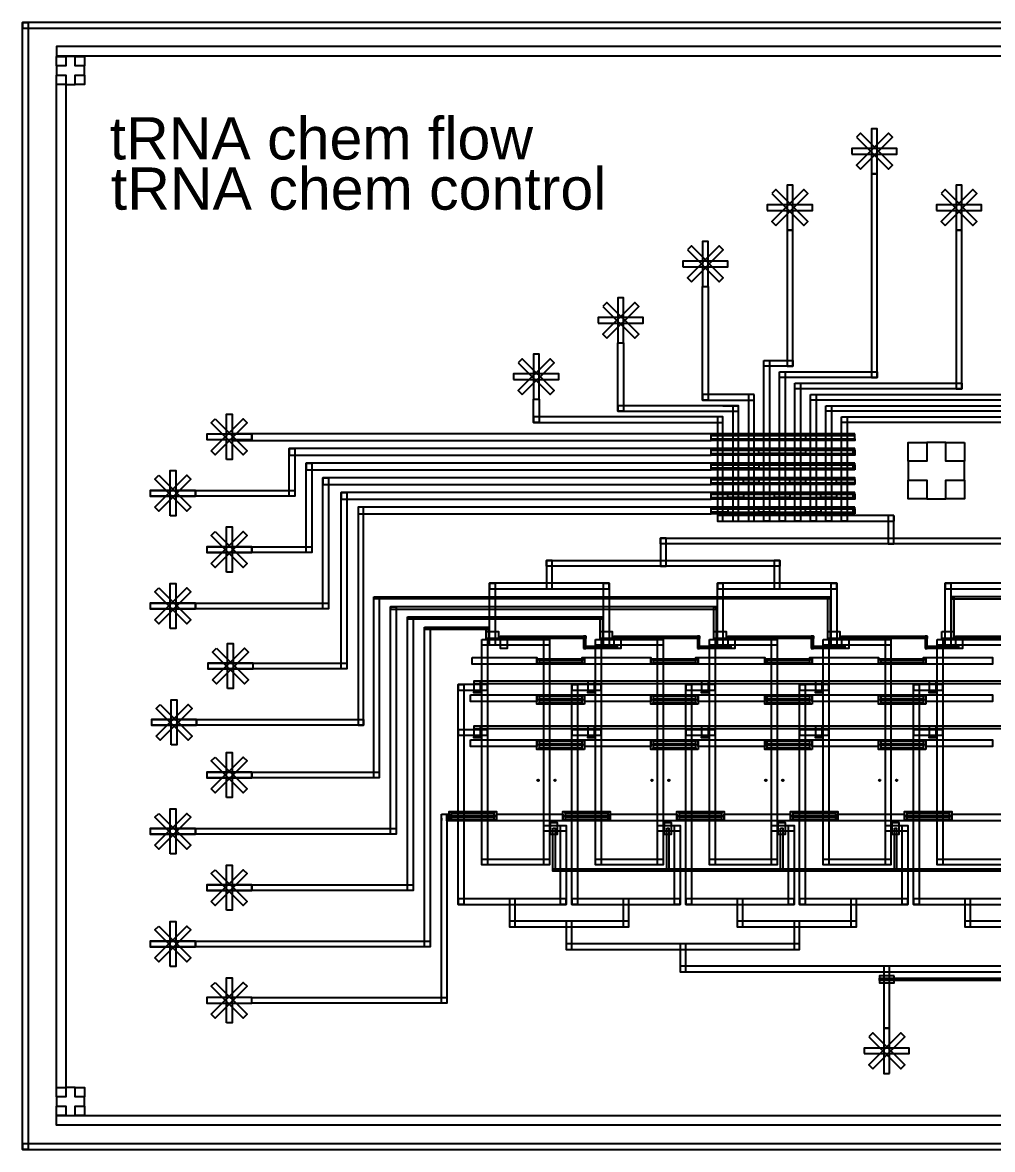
# Model space of a CAD drawing. Header units: millimetres. Extents: x -31993 to 32007, y -21958 to 22042.
# Drawn here: x -31993 to -14786, y 2042 to 22042 of the extents above; entities that cross this region are included whole.
import ezdxf

# ---------------------------------------------------------------- set-up
doc = ezdxf.new("R2010")
doc.units = ezdxf.units.MM
doc.layers.add('Control', color=1, linetype='Continuous')
doc.layers.add('flow', color=150, linetype='Continuous')
doc.styles.get("Standard").update_dxf_attribs({"font": 'arial.ttf'})

msp = doc.modelspace()

# ---------------------------------------------------------------- linework, layer by layer
at = {"layer": 'Control'}
for p, q in [((-31993, 22042), (-31893, 22042)), ((-27926, 14739), (-27926, 14639)), ((-29726, 13739), (-28926, 13739)), ((-28926, 13639), (-29726, 13639)), ((-28926, 13739), (-28926, 13639)), ((-28926, 13739), (-28926, 13639)), ((-28726, 12739), (-27926, 12739)), ((-27926, 12639), (-28726, 12639)), ((-27926, 12739), (-27926, 12639)), ((-27926, 12739), (-27926, 12639)), ((-29726, 11739), (-28926, 11739)), ((-28926, 11639), (-29726, 11639)), ((-28926, 11739), (-28926, 11639)), ((-28926, 11739), (-28926, 11639)), ((-28704, 10671), (-27904, 10671)), ((-27904, 10571), (-28704, 10571)), ((-29704, 9671), (-28904, 9671)), ((-28904, 9671), (-28904, 9571)), ((-28904, 9671), (-28904, 9571)), ((-28904, 9571), (-29704, 9571)), ((-28726, 8739), (-27926, 8739)), ((-27926, 8639), (-28726, 8639)), ((-27926, 8739), (-27926, 8639)), ((-27926, 8739), (-27926, 8639)), ((-27926, 8739), (-27926, 8639)), ((-24563, 7922), (-24563, 7882)), ((-24463, 7952), (-24463, 7912)), ((-29726, 7739), (-28926, 7739)), ((-28926, 7639), (-29726, 7639)), ((-28926, 7739), (-28926, 7639)), ((-28926, 7739), (-28926, 7639)), ((-28926, 7739), (-28926, 7639)), ((-22506, 7631), (-22626, 7631)), ((-18525, 7742), (-18505, 7742)), ((-28726, 6739), (-27926, 6739)), ((-27926, 6639), (-28726, 6639)), ((-27926, 6639), (-27926, 6739)), ((-27926, 6739), (-27926, 6639)), ((-29726, 5739), (-28926, 5739)), ((-28926, 5639), (-29726, 5639)), ((-28926, 5739), (-28926, 5639)), ((-28926, 5739), (-28926, 5639)), ((-28926, 5739), (-28926, 5639)), ((-27926, 4639), (-27926, 4739)), ((-31993, 2042), (-31993, 2142))]:
    msp.add_line(p, q, dxfattribs=at)
for points in [[(-31893, 2042), (-31993, 2042), (-31993, 22042), (-31893, 22042)], [(-31993, 21942), (-1993, 21942), (-1993, 22042), (-31993, 22042)], [(-31226, 21442), (-31226, 21275), (-31393, 21275), (-31393, 21108), (-31226, 21108), (-31226, 20942), (-31059, 20942), (-31059, 21108), (-30893, 21108), (-30893, 21275), (-31059, 21275), (-31059, 21442)], [(-28644, 14442), (-28079, 15007), (-28008, 14937), (-28573, 14371)], [(-28573, 15007), (-28008, 14442), (-28079, 14371), (-28644, 14937)], [(-28376, 14289), (-28376, 15089), (-28276, 15089), (-28276, 14289)], [(-27926, 14739), (-28726, 14739), (-28726, 14639), (-27926, 14639)], [(-19778, 14742), (-28276, 14742), (-28276, 14622), (-19778, 14622)], [(-17226, 14742), (-19778, 14742), (-19778, 14712), (-17226, 14712)], [(-19778, 14652), (-17226, 14652), (-17226, 14622), (-19778, 14622)], [(-17226, 14712), (-18103, 14712), (-18103, 14652), (-17226, 14652)], [(-27263, 14482), (-27163, 14482), (-27163, 13639), (-27263, 13639)], [(-19778, 14482), (-27263, 14482), (-27263, 14362), (-19778, 14362)], [(-17226, 14482), (-19778, 14482), (-19778, 14452), (-17226, 14452)], [(-18928, 14452), (-18103, 14452), (-18103, 14392), (-18928, 14392)], [(-17256, 14452), (-17226, 14452), (-17226, 14392), (-17256, 14392)], [(-15615, 13589), (-15615, 13922), (-15282, 13922), (-15282, 14255), (-15615, 14255), (-15615, 14589), (-15949, 14589), (-15949, 14255), (-16282, 14255), (-16282, 13922), (-15949, 13922), (-15949, 13589)], [(-26963, 14222), (-26863, 14222), (-26863, 12639), (-26963, 12639)], [(-19778, 14222), (-26963, 14222), (-26963, 14102), (-19778, 14102)], [(-19778, 14392), (-17226, 14392), (-17226, 14362), (-19778, 14362)], [(-17226, 14222), (-19778, 14222), (-19778, 14192), (-17226, 14192)], [(-29644, 13442), (-29079, 14007), (-29008, 13937), (-29573, 13371)], [(-29573, 14007), (-29008, 13442), (-29079, 13371), (-29644, 13937)], [(-29376, 13289), (-29376, 14089), (-29276, 14089), (-29276, 13289)], [(-19778, 14192), (-18928, 14192), (-18928, 14132), (-19778, 14132)], [(-17226, 14102), (-19778, 14102), (-19778, 14132), (-17226, 14132)], [(-17256, 14192), (-17226, 14192), (-17226, 14132), (-17256, 14132)], [(-26663, 13962), (-26563, 13962), (-26563, 11639), (-26663, 11639)], [(-19778, 13962), (-26663, 13962), (-26663, 13842), (-19778, 13842)], [(-19778, 13932), (-17226, 13932), (-17226, 13962), (-19778, 13962)], [(-17226, 13842), (-19778, 13842), (-19778, 13872), (-17226, 13872)], [(-19203, 13932), (-18928, 13932), (-18928, 13872), (-19203, 13872)], [(-18378, 13932), (-18103, 13932), (-18103, 13872), (-18378, 13872)], [(-17553, 13932), (-17226, 13932), (-17226, 13872), (-17553, 13872)], [(-28926, 13739), (-29726, 13739), (-29726, 13639), (-28926, 13639)], [(-28926, 13739), (-27163, 13739), (-27163, 13639), (-28926, 13639)], [(-26341, 13702), (-26241, 13702), (-26241, 10571), (-26341, 10571)], [(-19778, 13702), (-26341, 13702), (-26341, 13582), (-19778, 13582)], [(-17226, 13702), (-19778, 13702), (-19778, 13672), (-17226, 13672)], [(-19778, 13612), (-17226, 13612), (-17226, 13582), (-19778, 13582)], [(-19478, 13672), (-19203, 13672), (-19203, 13612), (-19478, 13612)], [(-18653, 13672), (-18378, 13672), (-18378, 13612), (-18653, 13612)], [(-17828, 13672), (-17553, 13672), (-17553, 13612), (-17828, 13612)], [(-17256, 13672), (-17226, 13672), (-17226, 13612), (-17256, 13612)], [(-25941, 13442), (-26041, 13442), (-26041, 9571), (-25941, 9571)], [(-19778, 13442), (-26041, 13442), (-26041, 13322), (-19778, 13322)], [(-17226, 13442), (-19778, 13442), (-19778, 13412), (-17226, 13412)], [(-19778, 13412), (-19478, 13412), (-19478, 13352), (-19778, 13352)], [(-18928, 13412), (-18653, 13412), (-18653, 13352), (-18928, 13352)], [(-18103, 13412), (-17828, 13412), (-17828, 13352), (-18103, 13352)], [(-17256, 13412), (-17226, 13412), (-17226, 13352), (-17256, 13352)], [(-17226, 13322), (-19778, 13322), (-19778, 13352), (-17226, 13352)], [(-28644, 12442), (-28079, 13007), (-28008, 12937), (-28573, 12371)], [(-28573, 13007), (-28008, 12442), (-28079, 12371), (-28644, 12937)], [(-28376, 12289), (-28376, 13089), (-28276, 13089), (-28276, 12289)], [(-27926, 12739), (-28726, 12739), (-28726, 12639), (-27926, 12639)], [(-27926, 12739), (-26863, 12739), (-26863, 12639), (-27926, 12639)], [(-29644, 11442), (-29079, 12007), (-29008, 11937), (-29573, 11371)], [(-29573, 12007), (-29008, 11442), (-29079, 11371), (-29644, 11937)], [(-29376, 11289), (-29376, 12089), (-29276, 12089), (-29276, 11289)], [(-25763, 11852), (-17666, 11852), (-17666, 11812), (-25763, 11812)], [(-25763, 11852), (-25663, 11852), (-25663, 8639), (-25763, 8639)], [(-17706, 11852), (-17666, 11852), (-17666, 11112), (-17706, 11112)], [(-15471, 11112), (-15511, 11112), (-15511, 11852), (-15471, 11852)], [(-8342, 11852), (-15506, 11852), (-15506, 11812), (-8342, 11812)], [(-28926, 11739), (-29726, 11739), (-29726, 11639), (-28926, 11639)], [(-28926, 11739), (-26563, 11739), (-26563, 11639), (-28926, 11639)], [(-19686, 11672), (-25463, 11672), (-25463, 11632), (-19686, 11632)], [(-25363, 7639), (-25463, 7639), (-25463, 11672), (-25363, 11672)], [(-19726, 11672), (-19686, 11672), (-19686, 11112), (-19726, 11112)], [(-25163, 11492), (-21706, 11492), (-21706, 11452), (-25163, 11452)], [(-25163, 11492), (-25063, 11492), (-25063, 6639), (-25163, 6639)], [(-21746, 11492), (-21706, 11492), (-21706, 11112), (-21746, 11112)], [(-24863, 11312), (-23726, 11312), (-23726, 11272), (-24863, 11272)], [(-24863, 11312), (-24763, 11312), (-24763, 5639), (-24863, 5639)], [(-23766, 11312), (-23726, 11312), (-23726, 11112), (-23766, 11112)], [(-23766, 11232), (-23551, 11232), (-23551, 11112), (-23766, 11112)], [(-21746, 11232), (-21531, 11232), (-21531, 11112), (-21746, 11112)], [(-19726, 11232), (-19511, 11232), (-19511, 11112), (-19726, 11112)], [(-17706, 11232), (-17491, 11232), (-17491, 11112), (-17706, 11112)], [(-15686, 11232), (-15471, 11232), (-15471, 11112), (-15686, 11112)], [(-28354, 10221), (-28354, 11021), (-28254, 11021), (-28254, 10221)], [(-23516, 11152), (-23396, 11152), (-23396, 10932), (-23516, 10932)], [(-22001, 11112), (-23516, 11112), (-23516, 11152), (-22001, 11152)], [(-22041, 10932), (-22001, 10932), (-22001, 11152), (-22041, 11152)], [(-21496, 11152), (-21376, 11152), (-21376, 10932), (-21496, 10932)], [(-19981, 11112), (-21496, 11112), (-21496, 11152), (-19981, 11152)], [(-20021, 10932), (-19981, 10932), (-19981, 11152), (-20021, 11152)], [(-19476, 11152), (-19356, 11152), (-19356, 10932), (-19476, 10932)], [(-17961, 11112), (-19476, 11112), (-19476, 11152), (-17961, 11152)], [(-18001, 10932), (-17961, 10932), (-17961, 11152), (-18001, 11152)], [(-17456, 11152), (-17336, 11152), (-17336, 10932), (-17456, 10932)], [(-15941, 11112), (-17456, 11112), (-17456, 11152), (-15941, 11152)], [(-15981, 10932), (-15941, 10932), (-15941, 11152), (-15981, 11152)], [(-15436, 11152), (-15316, 11152), (-15316, 10932), (-15436, 10932)], [(-13921, 11112), (-15436, 11112), (-15436, 11152), (-13921, 11152)], [(-28623, 10374), (-28057, 10940), (-27986, 10869), (-28552, 10303)], [(-28552, 10940), (-27986, 10374), (-28057, 10303), (-28623, 10869)], [(-21446, 10932), (-22001, 10932), (-22001, 10972), (-21446, 10972)], [(-19426, 10932), (-19981, 10932), (-19981, 10972), (-19426, 10972)], [(-17406, 10932), (-17961, 10932), (-17961, 10972), (-17406, 10972)], [(-15386, 10932), (-15941, 10932), (-15941, 10972), (-15386, 10972)], [(-27904, 10671), (-28704, 10671), (-28704, 10571), (-27904, 10571)], [(-27904, 10671), (-26241, 10671), (-26241, 10571), (-27904, 10571)], [(-24015, 10772), (-22866, 10772), (-22866, 10652), (-24015, 10652)], [(-22826, 10652), (-22866, 10652), (-22866, 10751), (-22826, 10751)], [(-22826, 10752), (-22066, 10752), (-22066, 10722), (-22826, 10722)], [(-22826, 10682), (-22066, 10682), (-22066, 10652), (-22826, 10652)], [(-22026, 10652), (-22066, 10652), (-22066, 10772), (-22026, 10772)], [(-22026, 10772), (-20846, 10772), (-20846, 10652), (-22026, 10652)], [(-20806, 10652), (-20846, 10652), (-20846, 10751), (-20806, 10751)], [(-20806, 10752), (-20046, 10752), (-20046, 10722), (-20806, 10722)], [(-20806, 10682), (-20046, 10682), (-20046, 10652), (-20806, 10652)], [(-20006, 10652), (-20046, 10652), (-20046, 10772), (-20006, 10772)], [(-20006, 10772), (-18826, 10772), (-18826, 10652), (-20006, 10652)], [(-18786, 10652), (-18826, 10652), (-18826, 10751), (-18786, 10751)], [(-18786, 10752), (-18026, 10752), (-18026, 10722), (-18786, 10722)], [(-18786, 10682), (-18026, 10682), (-18026, 10652), (-18786, 10652)], [(-17986, 10652), (-18026, 10652), (-18026, 10772), (-17986, 10772)], [(-17986, 10772), (-16806, 10772), (-16806, 10652), (-17986, 10652)], [(-16766, 10652), (-16806, 10652), (-16806, 10751), (-16766, 10751)], [(-16766, 10752), (-16006, 10752), (-16006, 10722), (-16766, 10722)], [(-16766, 10682), (-16006, 10682), (-16006, 10652), (-16766, 10652)], [(-15966, 10652), (-16006, 10652), (-16006, 10772), (-15966, 10772)], [(-15966, 10772), (-14786, 10772), (-14786, 10652), (-15966, 10652)], [(-6842, 10352), (-23986, 10352), (-23986, 10312), (-6842, 10312)], [(-23986, 10162), (-23866, 10162), (-23866, 10352), (-23986, 10352)], [(-21966, 10162), (-21846, 10162), (-21846, 10352), (-21966, 10352)], [(-19946, 10162), (-19826, 10162), (-19826, 10352), (-19946, 10352)], [(-17926, 10162), (-17806, 10162), (-17806, 10352), (-17926, 10352)], [(-15906, 10162), (-15786, 10162), (-15786, 10352), (-15906, 10352)], [(-29354, 9221), (-29354, 10021), (-29254, 10021), (-29254, 9221)], [(-24046, 10112), (-22866, 10112), (-22866, 9992), (-24046, 9992)], [(-23986, 10162), (-23866, 10162), (-23866, 10147), (-23986, 10147)], [(-22826, 9942), (-22866, 9942), (-22866, 10112), (-22826, 10112)], [(-22826, 10112), (-22066, 10112), (-22066, 10082), (-22826, 10082)], [(-22826, 10042), (-22066, 10042), (-22066, 10012), (-22826, 10012)], [(-22026, 9942), (-22066, 9942), (-22066, 10112), (-22026, 10112)], [(-22026, 10112), (-20846, 10112), (-20846, 9992), (-22026, 9992)], [(-21966, 10162), (-21846, 10162), (-21846, 10147), (-21966, 10147)], [(-20806, 9942), (-20846, 9942), (-20846, 10112), (-20806, 10112)], [(-20806, 10112), (-20046, 10112), (-20046, 10082), (-20806, 10082)], [(-20806, 10042), (-20046, 10042), (-20046, 10012), (-20806, 10012)], [(-20006, 9942), (-20046, 9942), (-20046, 10112), (-20006, 10112)], [(-20006, 10112), (-18826, 10112), (-18826, 9992), (-20006, 9992)], [(-19946, 10162), (-19826, 10162), (-19826, 10147), (-19946, 10147)], [(-18786, 9942), (-18826, 9942), (-18826, 10112), (-18786, 10112)], [(-18786, 10112), (-18026, 10112), (-18026, 10082), (-18786, 10082)], [(-18786, 10042), (-18026, 10042), (-18026, 10012), (-18786, 10012)], [(-17986, 9942), (-18026, 9942), (-18026, 10112), (-17986, 10112)], [(-17986, 10112), (-16806, 10112), (-16806, 9992), (-17986, 9992)], [(-17926, 10162), (-17806, 10162), (-17806, 10147), (-17926, 10147)], [(-16766, 9942), (-16806, 9942), (-16806, 10112), (-16766, 10112)], [(-16766, 10112), (-16006, 10112), (-16006, 10082), (-16766, 10082)], [(-16766, 10042), (-16006, 10042), (-16006, 10012), (-16766, 10012)], [(-15966, 9942), (-16006, 9942), (-16006, 10112), (-15966, 10112)], [(-15966, 10112), (-14786, 10112), (-14786, 9992), (-15966, 9992)], [(-15906, 10162), (-15786, 10162), (-15786, 10147), (-15906, 10147)], [(-29623, 9374), (-29057, 9940), (-28986, 9869), (-29552, 9303)], [(-29552, 9940), (-28986, 9374), (-29057, 9303), (-29623, 9869)], [(-22826, 9972), (-22066, 9972), (-22066, 9942), (-22826, 9942)], [(-20806, 9972), (-20046, 9972), (-20046, 9942), (-20806, 9942)], [(-18786, 9972), (-18026, 9972), (-18026, 9942), (-18786, 9942)], [(-16766, 9972), (-16006, 9972), (-16006, 9942), (-16766, 9942)], [(-28904, 9671), (-29704, 9671), (-29704, 9571), (-28904, 9571)], [(-28904, 9671), (-25941, 9671), (-25941, 9571), (-28904, 9571)], [(-7442, 9552), (-23986, 9552), (-23986, 9512), (-7442, 9512)], [(-23986, 9362), (-23866, 9362), (-23866, 9552), (-23986, 9552)], [(-21966, 9362), (-21846, 9362), (-21846, 9552), (-21966, 9552)], [(-19946, 9362), (-19826, 9362), (-19826, 9552), (-19946, 9552)], [(-17926, 9362), (-17806, 9362), (-17806, 9552), (-17926, 9552)], [(-15906, 9362), (-15786, 9362), (-15786, 9552), (-15906, 9552)], [(-24046, 9312), (-22866, 9312), (-22866, 9192), (-24046, 9192)], [(-23986, 9362), (-23866, 9362), (-23866, 9347), (-23986, 9347)], [(-22826, 9142), (-22866, 9142), (-22866, 9312), (-22826, 9312)], [(-22826, 9312), (-22066, 9312), (-22066, 9282), (-22826, 9282)], [(-22826, 9242), (-22066, 9242), (-22066, 9212), (-22826, 9212)], [(-22026, 9142), (-22066, 9142), (-22066, 9312), (-22026, 9312)], [(-22026, 9312), (-20846, 9312), (-20846, 9192), (-22026, 9192)], [(-21966, 9362), (-21846, 9362), (-21846, 9347), (-21966, 9347)], [(-20806, 9142), (-20846, 9142), (-20846, 9312), (-20806, 9312)], [(-20806, 9312), (-20046, 9312), (-20046, 9282), (-20806, 9282)], [(-20806, 9242), (-20046, 9242), (-20046, 9212), (-20806, 9212)], [(-20006, 9142), (-20046, 9142), (-20046, 9312), (-20006, 9312)], [(-20006, 9312), (-18826, 9312), (-18826, 9192), (-20006, 9192)], [(-19946, 9362), (-19826, 9362), (-19826, 9347), (-19946, 9347)], [(-18786, 9142), (-18826, 9142), (-18826, 9312), (-18786, 9312)], [(-18786, 9312), (-18026, 9312), (-18026, 9282), (-18786, 9282)], [(-18786, 9242), (-18026, 9242), (-18026, 9212), (-18786, 9212)], [(-17986, 9142), (-18026, 9142), (-18026, 9312), (-17986, 9312)], [(-17986, 9312), (-16806, 9312), (-16806, 9192), (-17986, 9192)], [(-17926, 9362), (-17806, 9362), (-17806, 9347), (-17926, 9347)], [(-16766, 9142), (-16806, 9142), (-16806, 9312), (-16766, 9312)], [(-16766, 9312), (-16006, 9312), (-16006, 9282), (-16766, 9282)], [(-16766, 9242), (-16006, 9242), (-16006, 9212), (-16766, 9212)], [(-15966, 9142), (-16006, 9142), (-16006, 9312), (-15966, 9312)], [(-15966, 9312), (-14786, 9312), (-14786, 9192), (-15966, 9192)], [(-15906, 9362), (-15786, 9362), (-15786, 9347), (-15906, 9347)], [(-28644, 8442), (-28079, 9007), (-28008, 8937), (-28573, 8371)], [(-28573, 9007), (-28008, 8442), (-28079, 8371), (-28644, 8937)], [(-28376, 8289), (-28376, 9089), (-28276, 9089), (-28276, 8289)], [(-22826, 9172), (-22066, 9172), (-22066, 9142), (-22826, 9142)], [(-20806, 9172), (-20046, 9172), (-20046, 9142), (-20806, 9142)], [(-18786, 9172), (-18026, 9172), (-18026, 9142), (-18786, 9142)], [(-16766, 9172), (-16006, 9172), (-16006, 9142), (-16766, 9142)], [(-27926, 8739), (-28726, 8739), (-28726, 8639), (-27926, 8639)], [(-27926, 8739), (-25663, 8739), (-25663, 8639), (-27926, 8639)], [(-29644, 7442), (-29079, 8007), (-29008, 7937), (-29573, 7371)], [(-29573, 8007), (-29008, 7442), (-29079, 7371), (-29644, 7937)], [(-29376, 7289), (-29376, 8089), (-29276, 8089), (-29276, 7289)], [(-24386, 7872), (-24426, 7872), (-24426, 8042), (-24386, 8042)], [(-24386, 8042), (-23626, 8042), (-23626, 8012), (-24386, 8012)], [(-23586, 7872), (-23626, 7872), (-23626, 8042), (-23586, 8042)], [(-22366, 7872), (-22406, 7872), (-22406, 8042), (-22366, 8042)], [(-22366, 8042), (-21606, 8042), (-21606, 8012), (-22366, 8012)], [(-21566, 7872), (-21606, 7872), (-21606, 8042), (-21566, 8042)], [(-20346, 7872), (-20386, 7872), (-20386, 8042), (-20346, 8042)], [(-20346, 8042), (-19586, 8042), (-19586, 8012), (-20346, 8012)], [(-19546, 7872), (-19586, 7872), (-19586, 8042), (-19546, 8042)], [(-18326, 7872), (-18366, 7872), (-18366, 8042), (-18326, 8042)], [(-18326, 8042), (-17566, 8042), (-17566, 8012), (-18326, 8012)], [(-17526, 7872), (-17566, 7872), (-17566, 8042), (-17526, 8042)], [(-16306, 7872), (-16346, 7872), (-16346, 8042), (-16306, 8042)], [(-16306, 8042), (-15546, 8042), (-15546, 8012), (-16306, 8012)], [(-15506, 7872), (-15546, 7872), (-15546, 8042), (-15506, 8042)], [(-24563, 7992), (-24463, 7992), (-24463, 4639), (-24563, 4639)], [(-24463, 7992), (-24426, 7992), (-24426, 7872), (-24463, 7872)], [(-24386, 7972), (-23626, 7972), (-23626, 7942), (-24386, 7942)], [(-24386, 7902), (-23626, 7902), (-23626, 7872), (-24386, 7872)], [(-23586, 7992), (-22406, 7992), (-22406, 7872), (-23586, 7872)], [(-22626, 7843), (-22506, 7843), (-22506, 7631), (-22626, 7631)], [(-22366, 7972), (-21606, 7972), (-21606, 7942), (-22366, 7942)], [(-22366, 7902), (-21606, 7902), (-21606, 7872), (-22366, 7872)], [(-21566, 7992), (-20386, 7992), (-20386, 7872), (-21566, 7872)], [(-20606, 7843), (-20486, 7843), (-20486, 7631), (-20606, 7631)], [(-20346, 7972), (-19586, 7972), (-19586, 7942), (-20346, 7942)], [(-20346, 7902), (-19586, 7902), (-19586, 7872), (-20346, 7872)], [(-19546, 7992), (-18366, 7992), (-18366, 7872), (-19546, 7872)], [(-18586, 7843), (-18466, 7843), (-18466, 7631), (-18586, 7631)], [(-18326, 7972), (-17566, 7972), (-17566, 7942), (-18326, 7942)], [(-18326, 7902), (-17566, 7902), (-17566, 7872), (-18326, 7872)], [(-17526, 7992), (-16346, 7992), (-16346, 7872), (-17526, 7872)], [(-16566, 7843), (-16446, 7843), (-16446, 7631), (-16566, 7631)], [(-16306, 7972), (-15546, 7972), (-15546, 7942), (-16306, 7942)], [(-16306, 7902), (-15546, 7902), (-15546, 7872), (-16306, 7872)], [(-15506, 7992), (-14326, 7992), (-14326, 7872), (-15506, 7872)], [(-28926, 7739), (-29726, 7739), (-29726, 7639), (-28926, 7639)], [(-28926, 7739), (-25363, 7739), (-25363, 7639), (-28926, 7639)], [(-22585, 7742), (-22545, 7742), (-22545, 6983), (-22585, 6983)], [(-20565, 7742), (-20525, 7742), (-20525, 6983), (-20565, 6983)], [(-18545, 7742), (-18505, 7742), (-18505, 6983), (-18545, 6983)], [(-16525, 7742), (-16485, 7742), (-16485, 6983), (-16525, 6983)], [(-28644, 6442), (-28079, 7007), (-28008, 6937), (-28573, 6371)], [(-28573, 7007), (-28008, 6442), (-28079, 6371), (-28644, 6937)], [(-28376, 6289), (-28376, 7089), (-28276, 7089), (-28276, 6289)], [(-8042, 6983), (-22585, 6983), (-22585, 7023), (-8042, 7023)], [(-27926, 6739), (-28726, 6739), (-28726, 6639), (-27926, 6639)], [(-27926, 6739), (-25063, 6739), (-25063, 6639), (-27926, 6639)], [(-29644, 5442), (-29079, 6007), (-29008, 5937), (-29573, 5371)], [(-29573, 6007), (-29008, 5442), (-29079, 5371), (-29644, 5937)], [(-29376, 5289), (-29376, 6089), (-29276, 6089), (-29276, 5289)], [(-28926, 5739), (-29726, 5739), (-29726, 5639), (-28926, 5639)], [(-28926, 5739), (-24763, 5739), (-24763, 5639), (-28926, 5639)], [(-28644, 4442), (-28079, 5007), (-28008, 4937), (-28573, 4371)], [(-28573, 5007), (-28008, 4442), (-28079, 4371), (-28644, 4937)], [(-28376, 4289), (-28376, 5089), (-28276, 5089), (-28276, 4289)], [(-16531, 5122), (-16791, 5122), (-16791, 5002), (-16531, 5002)], [(-8342, 5042), (-16791, 5042), (-16791, 5082), (-8342, 5082)], [(-27926, 4739), (-28726, 4739), (-28726, 4639), (-27926, 4639)], [(-24463, 4639), (-27926, 4639), (-27926, 4739), (-24463, 4739)], [(-30893, 2975), (-31059, 2975), (-31059, 3142), (-31226, 3142), (-31226, 2975), (-31393, 2975), (-31393, 2808), (-31226, 2808), (-31226, 2642), (-31059, 2642), (-31059, 2808), (-30893, 2808)], [(-1993, 2142), (-31993, 2142), (-31993, 2042), (-1993, 2042)]]:
    msp.add_lwpolyline(points, close=True, dxfattribs=at)
for points in [[(-30893, 21108), (-30893, 21108)], [(-31226, 2642), (-31226, 2642)]]:
    msp.add_lwpolyline(points, dxfattribs=at)
at = {"layer": 'flow'}
for p, q in [((-19566, 15242), (-19566, 15242)), ((-19566, 15242), (-19291, 15242)), ((-16536, 13292), (-16536, 13192))]:
    msp.add_line(p, q, dxfattribs=at)
for points in [[(-2593, 21616), (-31393, 21616), (-31393, 21450), (-2593, 21450)], [(-31393, 21275), (-31393, 21442), (-31226, 21442), (-31226, 21275)], [(-31059, 21275), (-31059, 21442), (-30893, 21442), (-30893, 21275)], [(-31393, 20942), (-31393, 21108), (-31226, 21108), (-31226, 20942)], [(-31393, 21108), (-31226, 21108), (-31226, 2975), (-31393, 2975)], [(-31059, 20942), (-31059, 21108), (-30893, 21108), (-30893, 20942)], [(-17127, 19440), (-16561, 20005), (-16632, 20076), (-17198, 19510)], [(-17198, 20005), (-16632, 19440), (-16561, 19510), (-17127, 20076)], [(-16830, 19358), (-16830, 20158), (-16930, 20158), (-16930, 19358)], [(-17280, 19708), (-16480, 19708), (-16480, 19808), (-17280, 19808)], [(-16930, 15742), (-16830, 15742), (-16830, 19358), (-16930, 19358)], [(-18627, 18440), (-18061, 19005), (-18132, 19076), (-18698, 18510)], [(-18698, 19005), (-18132, 18440), (-18061, 18510), (-18627, 19076)], [(-18330, 18358), (-18330, 19158), (-18430, 19158), (-18430, 18358)], [(-15627, 18440), (-15061, 19005), (-15132, 19076), (-15698, 18510)], [(-15698, 19005), (-15132, 18440), (-15061, 18510), (-15627, 19076)], [(-15330, 18358), (-15330, 19158), (-15430, 19158), (-15430, 18358)], [(-18780, 18708), (-17980, 18708), (-17980, 18808), (-18780, 18808)], [(-15780, 18708), (-14980, 18708), (-14980, 18808), (-15780, 18808)], [(-18430, 18358), (-18430, 15942), (-18330, 15942), (-18330, 18358)], [(-15330, 15542), (-15330, 18358), (-15430, 18358), (-15430, 15542)], [(-20127, 17440), (-19561, 18005), (-19632, 18076), (-20198, 17510)], [(-20198, 18005), (-19632, 17440), (-19561, 17510), (-20127, 18076)], [(-19830, 17358), (-19830, 18158), (-19930, 18158), (-19930, 17358)], [(-20280, 17708), (-19480, 17708), (-19480, 17808), (-20280, 17808)], [(-19930, 15342), (-19930, 17358), (-19830, 17358), (-19830, 15342)], [(-21627, 16440), (-21061, 17005), (-21132, 17076), (-21698, 16510)], [(-21698, 17005), (-21132, 16440), (-21061, 16510), (-21627, 17076)], [(-21330, 16358), (-21330, 17158), (-21430, 17158), (-21430, 16358)], [(-21780, 16708), (-20980, 16708), (-20980, 16808), (-21780, 16808)], [(-21430, 16358), (-21330, 16358), (-21330, 15142), (-21430, 15142)], [(-23127, 15440), (-22561, 16005), (-22632, 16076), (-23198, 15510)], [(-23198, 16005), (-22632, 15440), (-22561, 15510), (-23127, 16076)], [(-22830, 15358), (-22830, 16158), (-22930, 16158), (-22930, 15358)], [(-18841, 16042), (-18741, 16042), (-18741, 13192), (-18841, 13192)], [(-18841, 16042), (-18330, 16042), (-18330, 15942), (-18841, 15942)], [(-23280, 15708), (-22480, 15708), (-22480, 15808), (-23280, 15808)], [(-18566, 15842), (-18466, 15842), (-18466, 13192), (-18566, 13192)], [(-18566, 15842), (-16830, 15842), (-16830, 15742), (-18566, 15742)], [(-18291, 15642), (-18191, 15642), (-18191, 13192), (-18291, 13192)], [(-18291, 15642), (-15330, 15642), (-15330, 15542), (-18291, 15542)], [(-19016, 15442), (-19930, 15442), (-19930, 15342), (-19016, 15342)], [(-19016, 15442), (-19116, 15442), (-19116, 13192), (-19016, 13192)], [(-18016, 15442), (-17916, 15442), (-17916, 13192), (-18016, 13192)], [(-18016, 15442), (-13830, 15442), (-13830, 15342), (-18016, 15342)], [(-22930, 15358), (-22830, 15358), (-22830, 14942), (-22930, 14942)], [(-21430, 15142), (-19291, 15142), (-19291, 15242), (-21430, 15242)], [(-19291, 15242), (-19391, 15242), (-19391, 13192), (-19291, 13192)], [(-17741, 15242), (-17641, 15242), (-17641, 13192), (-17741, 13192)], [(-17741, 15242), (-12330, 15242), (-12330, 15142), (-17741, 15142)], [(-22930, 14942), (-19566, 14942), (-19566, 15042), (-22930, 15042)], [(-19566, 15042), (-19666, 15042), (-19666, 13192), (-19566, 13192)], [(-17466, 15042), (-17366, 15042), (-17366, 13192), (-17466, 13192)], [(-17466, 15042), (-10830, 15042), (-10830, 14942), (-17466, 14942)], [(-15949, 14589), (-15949, 14255), (-16282, 14255), (-16282, 14589)], [(-15282, 14589), (-15282, 14255), (-15615, 14255), (-15615, 14589)], [(-15949, 13922), (-15949, 13589), (-16282, 13589), (-16282, 13922)], [(-15282, 13922), (-15282, 13589), (-15615, 13589), (-15615, 13922)], [(-16536, 13292), (-19666, 13292), (-19666, 13192), (-16536, 13192)], [(-16536, 13292), (-16636, 13292), (-16636, 12792), (-16536, 12792)], [(-20576, 12892), (-20676, 12892), (-20676, 12392), (-20576, 12392)], [(-20676, 12892), (-12496, 12892), (-12496, 12792), (-20676, 12792)], [(-22596, 12492), (-22696, 12492), (-22696, 11992), (-22596, 11992)], [(-22696, 12492), (-18556, 12492), (-18556, 12392), (-22696, 12392)], [(-18556, 12492), (-18656, 12492), (-18656, 11992), (-18556, 11992)], [(-23706, 12092), (-23606, 12092), (-23606, 10992), (-23706, 10992)], [(-21586, 12092), (-23706, 12092), (-23706, 11992), (-21586, 11992)], [(-21686, 12092), (-21586, 12092), (-21586, 10992), (-21686, 10992)], [(-19666, 12092), (-19566, 12092), (-19566, 10992), (-19666, 10992)], [(-17546, 12092), (-19666, 12092), (-19666, 11992), (-17546, 11992)], [(-17646, 12092), (-17546, 12092), (-17546, 10992), (-17646, 10992)], [(-15626, 12092), (-15526, 12092), (-15526, 10992), (-15626, 10992)], [(-13506, 12092), (-15626, 12092), (-15626, 11992), (-13506, 11992)], [(-23846, 11092), (-23746, 11092), (-23746, 7092), (-23846, 7092)], [(-23846, 11092), (-22646, 11092), (-22646, 10992), (-23846, 10992)], [(-22746, 11092), (-22646, 11092), (-22646, 7092), (-22746, 7092)], [(-21826, 11092), (-21726, 11092), (-21726, 7092), (-21826, 7092)], [(-21826, 11092), (-20626, 11092), (-20626, 10992), (-21826, 10992)], [(-20726, 11092), (-20626, 11092), (-20626, 7092), (-20726, 7092)], [(-19806, 11092), (-19706, 11092), (-19706, 7092), (-19806, 7092)], [(-19806, 11092), (-18606, 11092), (-18606, 10992), (-19806, 10992)], [(-18706, 11092), (-18606, 11092), (-18606, 7092), (-18706, 7092)], [(-17786, 11092), (-17686, 11092), (-17686, 7092), (-17786, 7092)], [(-17786, 11092), (-16586, 11092), (-16586, 10992), (-17786, 10992)], [(-16686, 11092), (-16586, 11092), (-16586, 7092), (-16686, 7092)], [(-15766, 11092), (-15666, 11092), (-15666, 7092), (-15766, 7092)], [(-15766, 11092), (-14566, 11092), (-14566, 10992), (-15766, 10992)], [(-24266, 10292), (-24166, 10292), (-24166, 6392), (-24266, 6392)], [(-24266, 10192), (-23746, 10192), (-23746, 10292), (-24266, 10292)], [(-22246, 10292), (-22146, 10292), (-22146, 6392), (-22246, 6392)], [(-22246, 10192), (-21726, 10192), (-21726, 10292), (-22246, 10292)], [(-20226, 10292), (-20126, 10292), (-20126, 6392), (-20226, 6392)], [(-20226, 10192), (-19706, 10192), (-19706, 10292), (-20226, 10292)], [(-18206, 10192), (-17686, 10192), (-17686, 10292), (-18206, 10292)], [(-18206, 10292), (-18106, 10292), (-18106, 6392), (-18206, 6392)], [(-16186, 10192), (-15666, 10192), (-15666, 10292), (-16186, 10292)], [(-16186, 10292), (-16086, 10292), (-16086, 6392), (-16186, 6392)], [(-24266, 9392), (-23746, 9392), (-23746, 9492), (-24266, 9492)], [(-22246, 9392), (-21726, 9392), (-21726, 9492), (-22246, 9492)], [(-20226, 9392), (-19706, 9392), (-19706, 9492), (-20226, 9492)], [(-18206, 9392), (-17686, 9392), (-17686, 9492), (-18206, 9492)], [(-16186, 9392), (-15666, 9392), (-15666, 9492), (-16186, 9492)], [(-22746, 7792), (-22346, 7792), (-22346, 7692), (-22746, 7692)], [(-22446, 7792), (-22346, 7792), (-22346, 6392), (-22446, 6392)], [(-20726, 7792), (-20326, 7792), (-20326, 7692), (-20726, 7692)], [(-20426, 7792), (-20326, 7792), (-20326, 6392), (-20426, 6392)], [(-18706, 7792), (-18306, 7792), (-18306, 7692), (-18706, 7692)], [(-18406, 7792), (-18306, 7792), (-18306, 6392), (-18406, 6392)], [(-16686, 7792), (-16286, 7792), (-16286, 7692), (-16686, 7692)], [(-16386, 7792), (-16286, 7792), (-16286, 6392), (-16386, 6392)], [(-23846, 7192), (-22646, 7192), (-22646, 7092), (-23846, 7092)], [(-21826, 7192), (-20626, 7192), (-20626, 7092), (-21826, 7092)], [(-19806, 7192), (-18606, 7192), (-18606, 7092), (-19806, 7092)], [(-17786, 7192), (-16586, 7192), (-16586, 7092), (-17786, 7092)], [(-15766, 7192), (-14566, 7192), (-14566, 7092), (-15766, 7092)], [(-24266, 6392), (-22346, 6392), (-22346, 6492), (-24266, 6492)], [(-23256, 6492), (-23356, 6492), (-23356, 5992), (-23256, 5992)], [(-22246, 6392), (-20326, 6392), (-20326, 6492), (-22246, 6492)], [(-21236, 6492), (-21336, 6492), (-21336, 5992), (-21236, 5992)], [(-20226, 6392), (-18306, 6392), (-18306, 6492), (-20226, 6492)], [(-19216, 6492), (-19316, 6492), (-19316, 5992), (-19216, 5992)], [(-18206, 6392), (-16286, 6392), (-16286, 6492), (-18206, 6492)], [(-17196, 6492), (-17296, 6492), (-17296, 5992), (-17196, 5992)], [(-16186, 6392), (-14266, 6392), (-14266, 6492), (-16186, 6492)], [(-15176, 6492), (-15276, 6492), (-15276, 5992), (-15176, 5992)], [(-23356, 5992), (-21236, 5992), (-21236, 6092), (-23356, 6092)], [(-22246, 6092), (-22346, 6092), (-22346, 5592), (-22246, 5592)], [(-19316, 5992), (-17196, 5992), (-17196, 6092), (-19316, 6092)], [(-18206, 6092), (-18306, 6092), (-18306, 5592), (-18206, 5592)], [(-15276, 5992), (-13156, 5992), (-13156, 6092), (-15276, 6092)], [(-22346, 5592), (-18206, 5592), (-18206, 5692), (-22346, 5692)], [(-20226, 5692), (-20326, 5692), (-20326, 5192), (-20226, 5192)], [(-20326, 5192), (-12146, 5192), (-12146, 5292), (-20326, 5292)], [(-16711, 4192), (-16611, 4192), (-16611, 5292), (-16711, 5292)], [(-16908, 3474), (-16342, 4040), (-16413, 4111), (-16979, 3545)], [(-16979, 4040), (-16413, 3474), (-16342, 3545), (-16908, 4111)], [(-16611, 3392), (-16611, 4192), (-16711, 4192), (-16711, 3392)], [(-17061, 3742), (-16261, 3742), (-16261, 3842), (-17061, 3842)], [(-31393, 3142), (-31226, 3142), (-31226, 2975), (-31393, 2975)], [(-31059, 3142), (-30893, 3142), (-30893, 2975), (-31059, 2975)], [(-31393, 2808), (-31226, 2808), (-31226, 2642), (-31393, 2642)], [(-31059, 2808), (-30893, 2808), (-30893, 2642), (-31059, 2642)], [(-31393, 2642), (-2593, 2642), (-2593, 2475), (-31393, 2475)]]:
    msp.add_lwpolyline(points, close=True, dxfattribs=at)
for centre in [(-22846, 8592), (-22546, 8592), (-20826, 8592), (-20526, 8592), (-18806, 8592), (-18506, 8592), (-16786, 8592), (-16486, 8592)]:
    msp.add_circle(centre, 15, dxfattribs=at)

# ---------------------------------------------------------------- texts
at = {"layer": 'Control'}
msp.add_text('tRNA chem control ', height=750, dxfattribs=at).set_placement((-30426, 18720))
at = {"layer": 'flow'}
msp.add_text('tRNA chem flow', height=750, dxfattribs=at).set_placement((-30447, 19612))

doc.saveas('drawing.dxf')
